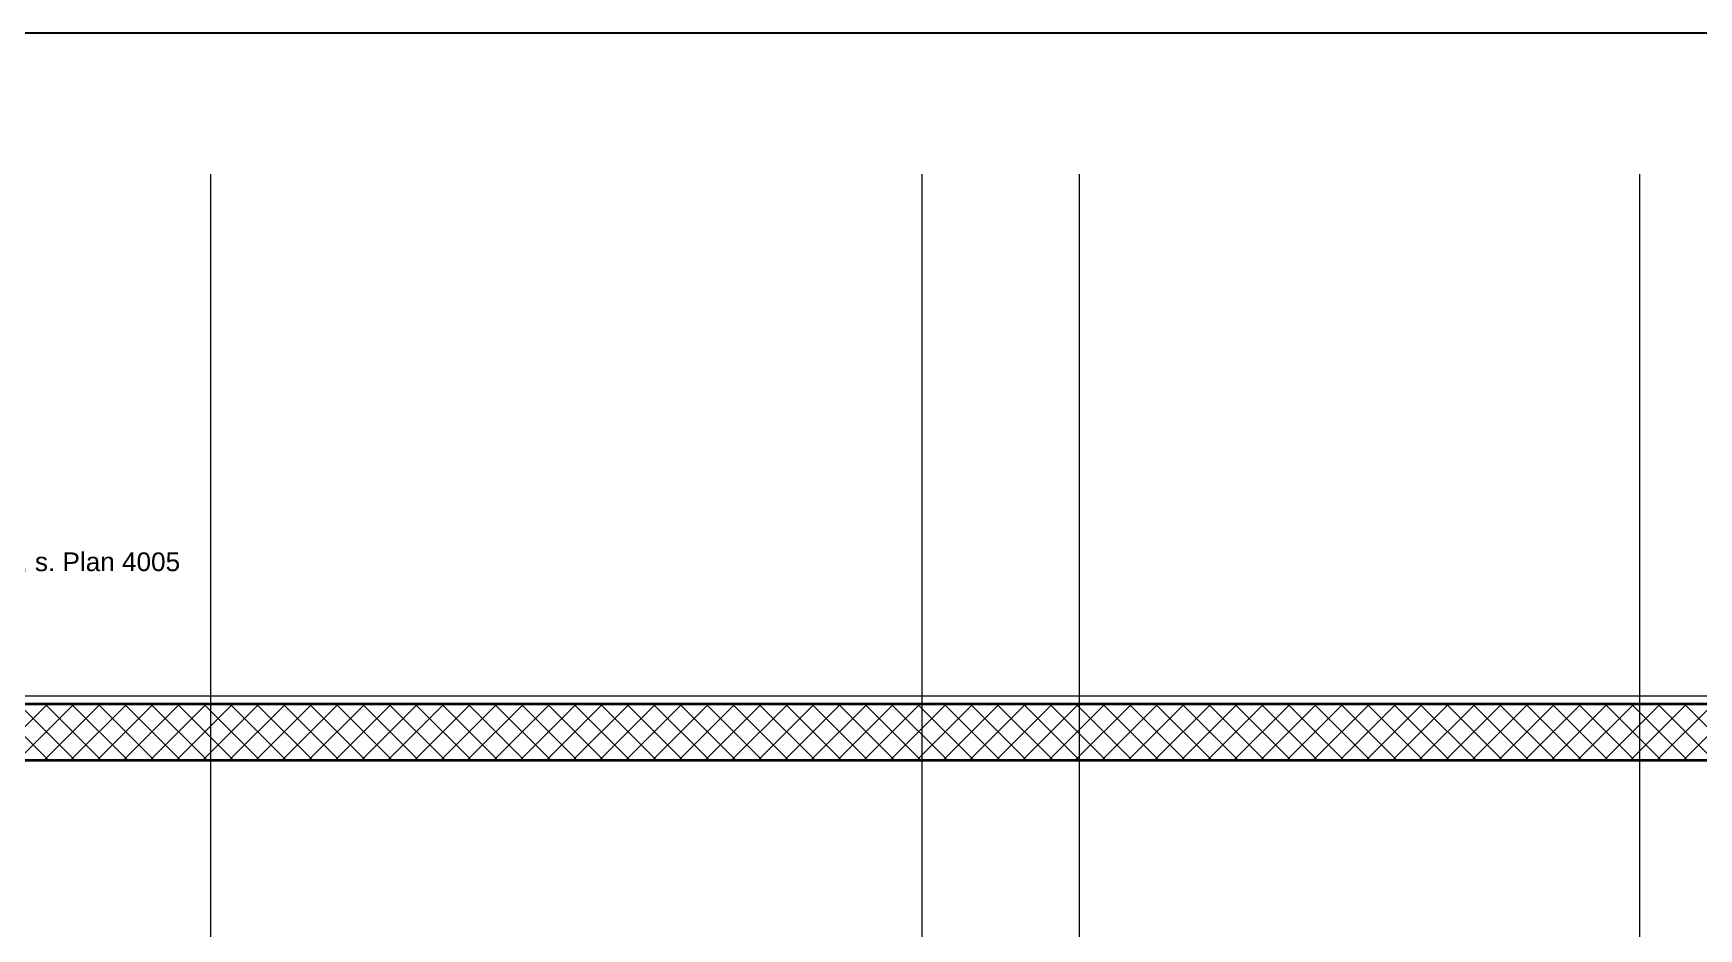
# Model space of a CAD drawing. Extents: x -1907 to 937, y -179 to 966.
# Drawn here: x -901.5 to -723.4, y 869.7 to 965.5 of the extents above; entities that cross this region are included whole.
import ezdxf
from ezdxf.lldxf.tags import DXFTag

# ---------------------------------------------------------------- set-up
doc = ezdxf.new("R2010")
doc.units = 0
doc.layers.get('0').update_dxf_attribs({"lineweight": 13})
for name, color, linetype, lineweight in [('A-____-NOTE-TEXT', 7, 'Continuous', 9), ('A-WALL-____-MCUT', 7, 'Continuous', 35), ('A-WALL-____-PATT', 7, 'Continuous', 35), ('S-GRID-____-OTLN', 7, 'Continuous', 5)]:
    doc.layers.add(name, color=color, linetype=linetype, lineweight=lineweight)
doc.layers.add('A-DETL-____-OTLN', color=5, linetype='Continuous', lineweight=9, true_color=0x0000ff)
doc.styles.get("Standard").update_dxf_attribs({"font": 'arial.ttf'})
tags = doc.linetypes.add('_Rasterlinie_', pattern=[0.375, 0.2, -0.05, 0.075, -0.05]).pattern_tags.tags
tags[10:11] = [DXFTag(74, 4), DXFTag(75, 0), DXFTag(340, '0'), DXFTag(46, 1.0), DXFTag(50, 0.0), DXFTag(44, 0.0), DXFTag(45, 0.0)]
tags[8:9] = [DXFTag(74, 4), DXFTag(75, 0), DXFTag(340, '0'), DXFTag(46, 1.0), DXFTag(50, 0.0), DXFTag(44, 0.0), DXFTag(45, 0.0)]
tags[6:7] = [DXFTag(74, 4), DXFTag(75, 0), DXFTag(340, '0'), DXFTag(46, 1.0), DXFTag(50, 0.0), DXFTag(44, 0.0), DXFTag(45, 0.0)]
tags[4:5] = [DXFTag(74, 4), DXFTag(75, 0), DXFTag(340, '0'), DXFTag(46, 1.0), DXFTag(50, 0.0), DXFTag(44, 0.0), DXFTag(45, 0.0)]
tags = doc.linetypes.add('_Strichliert - Fein_', pattern=[0.15, 0.1, -0.05]).pattern_tags.tags
tags[6:7] = [DXFTag(74, 4), DXFTag(75, 0), DXFTag(340, '0'), DXFTag(46, 1.0), DXFTag(50, 0.0), DXFTag(44, 0.0), DXFTag(45, 0.0)]
tags[4:5] = [DXFTag(74, 4), DXFTag(75, 0), DXFTag(340, '0'), DXFTag(46, 1.0), DXFTag(50, 0.0), DXFTag(44, 0.0), DXFTag(45, 0.0)]

# ---------------------------------------------------------------- blocks, each defined once
blk = doc.blocks.new('Referenz-A0UJ2810XE', base_point=(-1920.13, -159.41))
at = {"layer": 'A-DETL-____-OTLN', "color": 0, "linetype": '_Strichliert - Fein_', "ltscale": 0.13}
blk.add_line((269.76, 894.63), (-1656.15, 894.63), dxfattribs=at)
at = {"layer": 'A-WALL-____-MCUT', "color": 0, "linetype": 'Continuous', "ltscale": 0.35}
for p, q in [((256.94, 893.75), (-1656.95, 893.75)), ((-1654.3, 887.75), (-583.76, 887.75))]:
    blk.add_line(p, q, dxfattribs=at)
at = {"layer": 'A-WALL-____-PATT', "color": 0, "linetype": 'Continuous', "lineweight": 9, "ltscale": 0.13}
for p, q in [((-906.03, 887.75), (-900.03, 893.75)), ((-899.93, 887.75), (-905.93, 893.75)), ((-903.21, 887.75), (-897.21, 893.75)), ((-897.1, 887.75), (-903.1, 893.75)), ((-900.38, 887.75), (-894.38, 893.75)), ((-894.27, 887.75), (-900.27, 893.75)), ((-897.55, 887.75), (-891.55, 893.75)), ((-891.45, 887.75), (-897.45, 893.75)), ((-894.72, 887.75), (-888.72, 893.75)), ((-888.62, 887.75), (-894.62, 893.75)), ((-891.89, 887.75), (-885.89, 893.75)), ((-885.79, 887.75), (-891.79, 893.75)), ((-889.06, 887.75), (-883.06, 893.75)), ((-882.96, 887.75), (-888.96, 893.75)), ((-886.23, 887.75), (-880.23, 893.75)), ((-880.13, 887.75), (-886.13, 893.75)), ((-883.41, 887.75), (-877.41, 893.75)), ((-877.3, 887.75), (-883.3, 893.75)), ((-880.58, 887.75), (-874.58, 893.75)), ((-874.48, 887.75), (-880.48, 893.75)), ((-877.75, 887.75), (-871.75, 893.75)), ((-871.65, 887.75), (-877.65, 893.75)), ((-874.92, 887.75), (-868.92, 893.75)), ((-868.82, 887.75), (-874.82, 893.75)), ((-872.09, 887.75), (-866.09, 893.75)), ((-865.99, 887.75), (-871.99, 893.75)), ((-869.26, 887.75), (-863.26, 893.75)), ((-863.16, 887.75), (-869.16, 893.75)), ((-866.44, 887.75), (-860.44, 893.75)), ((-860.33, 887.75), (-866.33, 893.75)), ((-863.61, 887.75), (-857.61, 893.75)), ((-857.5, 887.75), (-863.5, 893.75)), ((-860.78, 887.75), (-854.78, 893.75)), ((-854.68, 887.75), (-860.68, 893.75)), ((-857.95, 887.75), (-851.95, 893.75)), ((-851.85, 887.75), (-857.85, 893.75)), ((-855.12, 887.75), (-849.12, 893.75)), ((-849.02, 887.75), (-855.02, 893.75)), ((-852.29, 887.75), (-846.29, 893.75)), ((-846.19, 887.75), (-852.19, 893.75)), ((-849.47, 887.75), (-843.47, 893.75)), ((-843.36, 887.75), (-849.36, 893.75)), ((-846.64, 887.75), (-840.64, 893.75)), ((-840.53, 887.75), (-846.53, 893.75)), ((-843.81, 887.75), (-837.81, 893.75)), ((-837.71, 887.75), (-843.71, 893.75)), ((-840.98, 887.75), (-834.98, 893.75)), ((-834.88, 887.75), (-840.88, 893.75)), ((-838.15, 887.75), (-832.15, 893.75)), ((-832.05, 887.75), (-838.05, 893.75)), ((-835.32, 887.75), (-829.32, 893.75)), ((-829.22, 887.75), (-835.22, 893.75)), ((-832.49, 887.75), (-826.49, 893.75)), ((-826.39, 887.75), (-832.39, 893.75)), ((-829.67, 887.75), (-823.67, 893.75)), ((-823.56, 887.75), (-829.56, 893.75)), ((-826.84, 887.75), (-820.84, 893.75)), ((-820.74, 887.75), (-826.74, 893.75)), ((-824.01, 887.75), (-818.01, 893.75)), ((-817.91, 887.75), (-823.91, 893.75)), ((-821.18, 887.75), (-815.18, 893.75)), ((-815.08, 887.75), (-821.08, 893.75)), ((-818.35, 887.75), (-812.35, 893.75)), ((-812.25, 887.75), (-818.25, 893.75)), ((-815.52, 887.75), (-809.52, 893.75)), ((-809.42, 887.75), (-815.42, 893.75)), ((-812.7, 887.75), (-806.7, 893.75)), ((-806.59, 887.75), (-812.59, 893.75)), ((-809.87, 887.75), (-803.87, 893.75)), ((-803.76, 887.75), (-809.76, 893.75)), ((-807.04, 887.75), (-801.04, 893.75)), ((-800.94, 887.75), (-806.94, 893.75)), ((-804.21, 887.75), (-798.21, 893.75)), ((-798.11, 887.75), (-804.11, 893.75)), ((-801.38, 887.75), (-795.38, 893.75)), ((-795.28, 887.75), (-801.28, 893.75)), ((-798.55, 887.75), (-792.55, 893.75)), ((-792.45, 887.75), (-798.45, 893.75)), ((-795.73, 887.75), (-789.73, 893.75)), ((-789.62, 887.75), (-795.62, 893.75)), ((-792.9, 887.75), (-786.9, 893.75)), ((-786.79, 887.75), (-792.79, 893.75)), ((-790.07, 887.75), (-784.07, 893.75)), ((-783.97, 887.75), (-789.97, 893.75)), ((-787.24, 887.75), (-781.24, 893.75)), ((-781.14, 887.75), (-787.14, 893.75)), ((-784.41, 887.75), (-778.41, 893.75)), ((-778.31, 887.75), (-784.31, 893.75)), ((-781.58, 887.75), (-775.58, 893.75)), ((-775.48, 887.75), (-781.48, 893.75)), ((-778.75, 887.75), (-772.75, 893.75)), ((-772.65, 887.75), (-778.65, 893.75)), ((-775.93, 887.75), (-769.93, 893.75)), ((-769.82, 887.75), (-775.82, 893.75)), ((-773.1, 887.75), (-767.1, 893.75)), ((-767, 887.75), (-773, 893.75)), ((-770.27, 887.75), (-764.27, 893.75)), ((-764.17, 887.75), (-770.17, 893.75)), ((-767.44, 887.75), (-761.44, 893.75)), ((-761.34, 887.75), (-767.34, 893.75)), ((-764.61, 887.75), (-758.61, 893.75)), ((-758.51, 887.75), (-764.51, 893.75)), ((-761.78, 887.75), (-755.78, 893.75)), ((-755.68, 887.75), (-761.68, 893.75)), ((-758.96, 887.75), (-752.96, 893.75)), ((-752.85, 887.75), (-758.85, 893.75)), ((-756.13, 887.75), (-750.13, 893.75)), ((-750.02, 887.75), (-756.02, 893.75)), ((-753.3, 887.75), (-747.3, 893.75)), ((-747.2, 887.75), (-753.2, 893.75)), ((-750.47, 887.75), (-744.47, 893.75)), ((-744.37, 887.75), (-750.37, 893.75)), ((-747.64, 887.75), (-741.64, 893.75)), ((-741.54, 887.75), (-747.54, 893.75)), ((-744.81, 887.75), (-738.81, 893.75)), ((-738.71, 887.75), (-744.71, 893.75)), ((-741.98, 887.75), (-735.98, 893.75)), ((-735.88, 887.75), (-741.88, 893.75)), ((-739.16, 887.75), (-733.16, 893.75)), ((-733.05, 887.75), (-739.05, 893.75)), ((-736.33, 887.75), (-730.33, 893.75)), ((-730.23, 887.75), (-736.23, 893.75)), ((-733.5, 887.75), (-727.5, 893.75)), ((-727.4, 887.75), (-733.4, 893.75)), ((-730.67, 887.75), (-724.67, 893.75)), ((-724.57, 887.75), (-730.57, 893.75)), ((-727.84, 887.75), (-721.84, 893.75)), ((-721.74, 887.75), (-727.74, 893.75)), ((-725.01, 887.75), (-719.01, 893.75)), ((-718.91, 887.75), (-724.91, 893.75))]:
    blk.add_line(p, q, dxfattribs=at)
at = {"layer": 'S-GRID-____-OTLN', "color": 0, "linetype": '_Rasterlinie_', "ltscale": 0.13}
for p, q in [((-882.56, 186.65), (-882.56, 950.47)), ((-806.46, 186.65), (-806.46, 950.47)), ((-789.66, 950.47), (-789.66, 577.14)), ((-729.66, 186.65), (-729.66, 950.47))]:
    blk.add_line(p, q, dxfattribs=at)
at = {"layer": 'A-____-NOTE-TEXT', "color": 0, "linetype": 'Continuous', "lineweight": 5, "ltscale": 0.13, "insert": (-917.83, 909.99), "char_height": 2, "attachment_point": 1}
blk.add_mtext('{\\fArial;Schutzraum, s. Plan 4005}', dxfattribs=at)

msp = doc.modelspace()

# ---------------------------------------------------------------- linework, layer by layer
at = {"color": 0, "linetype": 'ByBlock', "lineweight": -2, "ltscale": 0.13}
msp.add_line((607.58, 965.53), (-1902.42, 965.53), dxfattribs=at)

# ---------------------------------------------------------------- block references
at = {"color": 9, "lineweight": 25, "ltscale": 0.25, "true_color": 0xc0c0c0}
msp.add_blockref('Referenz-A0UJ2810XE', (-1920.13, -159.41), dxfattribs=at)

doc.saveas('drawing.dxf')
